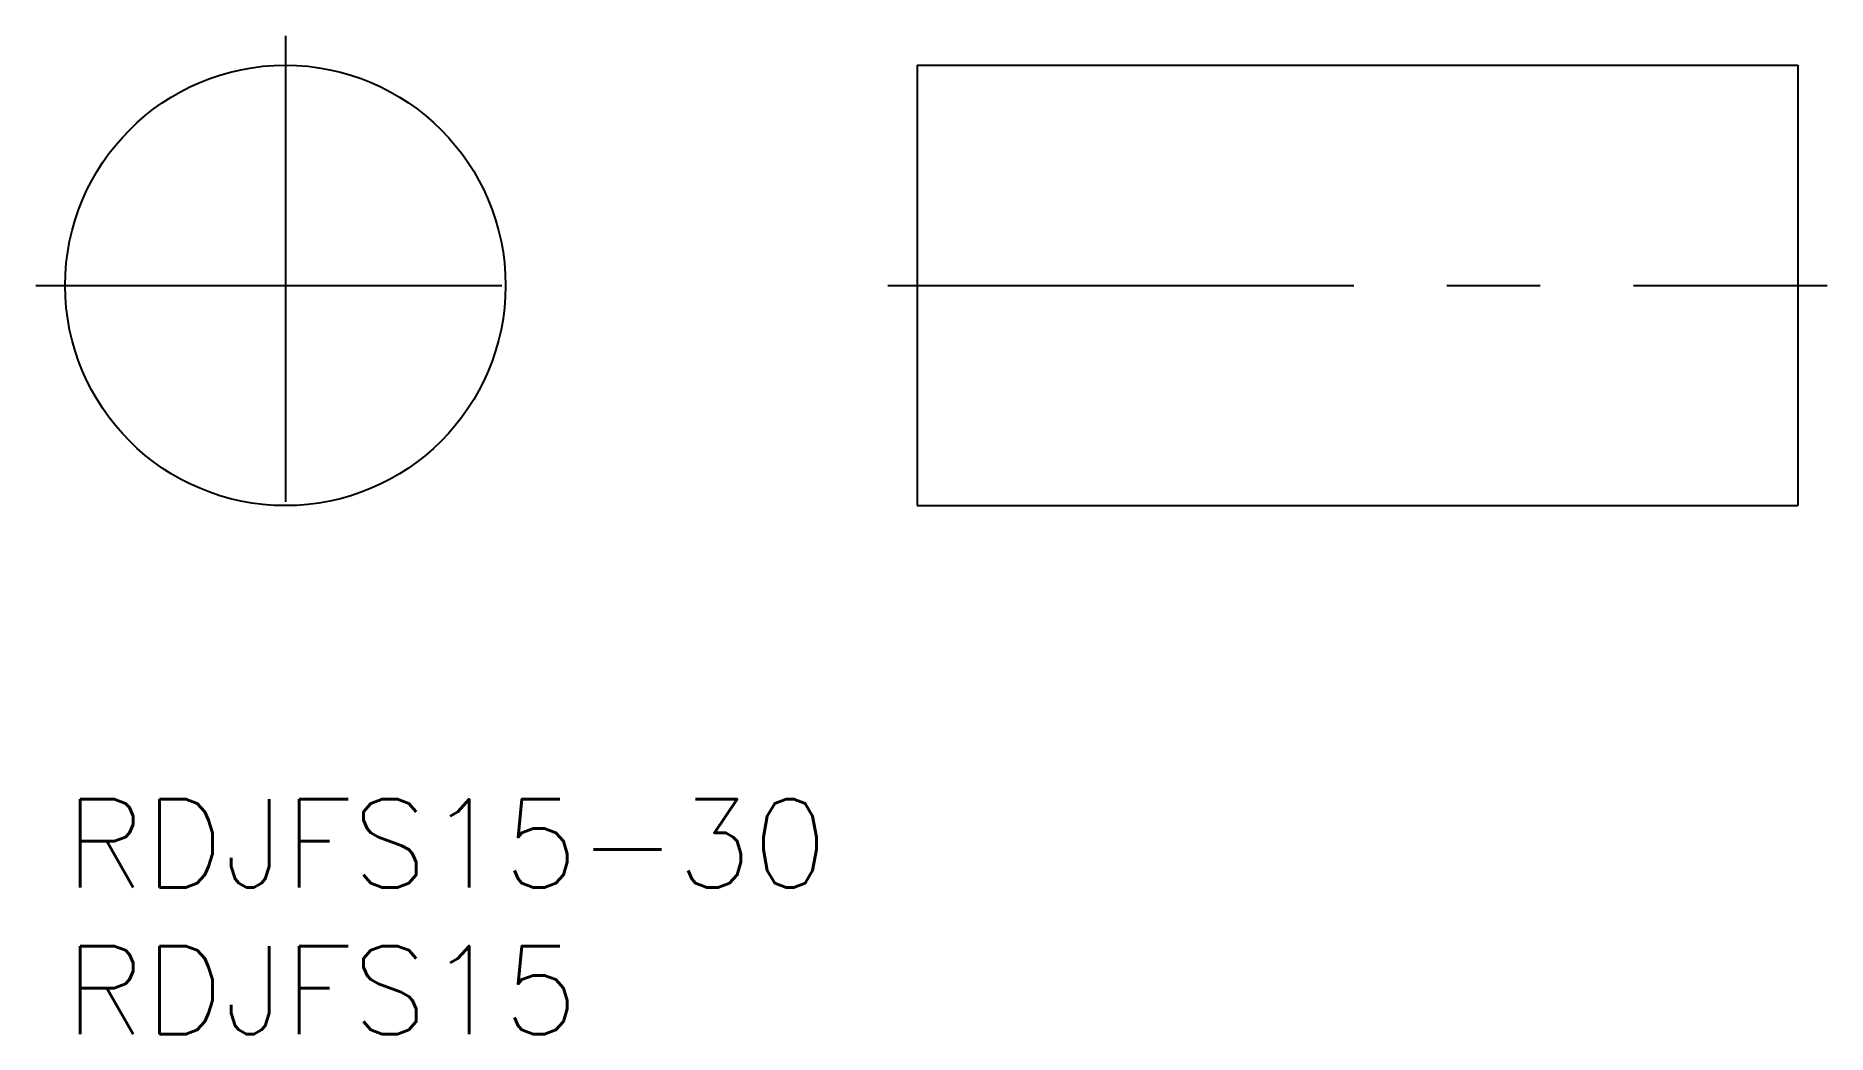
# Model space of a CAD drawing. Extents: x -1 to 60, y -8 to 26.
import ezdxf

# ---------------------------------------------------------------- set-up
doc = ezdxf.new("R2010")
doc.units = 0
doc.header["$LTSCALE"] = 0.5
doc.linetypes.add('CENTER', pattern=[50.8, 31.75, -6.35, 6.35, -6.35])
for name, color, linetype in [('MSM_CENTER', 1, 'CENTER'), ('MSM_CONTINUOUS', 7, 'CONTINUOUS'), ('MSM_PART_NUMBER', 7, 'CONTINUOUS')]:
    doc.layers.add(name, color=color, linetype=linetype)
doc.styles.get("Standard").update_dxf_attribs({"font": 'txt.shx', "height": 3, "bigfont": 'bigfont.shx'})

# ---------------------------------------------------------------- blocks, each defined once
blk = doc.blocks.new('*U5')
at = {"layer": 'MSM_PART_NUMBER'}
blk.add_text('RDJFS15-30', height=3, dxfattribs=at).set_placement((0, -3))
blk = doc.blocks.new('*U6')
at = {"layer": 'MSM_PART_NUMBER'}
blk.add_text('RDJFS15', height=3, dxfattribs=at).set_placement((0, -8))

msp = doc.modelspace()

# ---------------------------------------------------------------- linework, layer by layer
at = {"layer": 'MSM_CENTER'}
for p, q in [((7.5, 26), (7.5, 9)), ((-1, 17.5), (16, 17.5)), ((28.016, 17.5), (60.016, 17.5))]:
    msp.add_line(p, q, dxfattribs=at)
at = {"layer": 'MSM_CONTINUOUS'}
for p, q in [((29.016, 25), (29.016, 10)), ((29.016, 25), (59.016, 25)), ((59.016, 25), (59.016, 10)), ((29.016, 10), (59.016, 10))]:
    msp.add_line(p, q, dxfattribs=at)
msp.add_circle((7.5, 17.5), 7.5, dxfattribs=at)

# ---------------------------------------------------------------- block references
for name in ['*U5', '*U6']:
    msp.add_blockref(name, (0, 0), dxfattribs=at)

doc.saveas('drawing.dxf')
